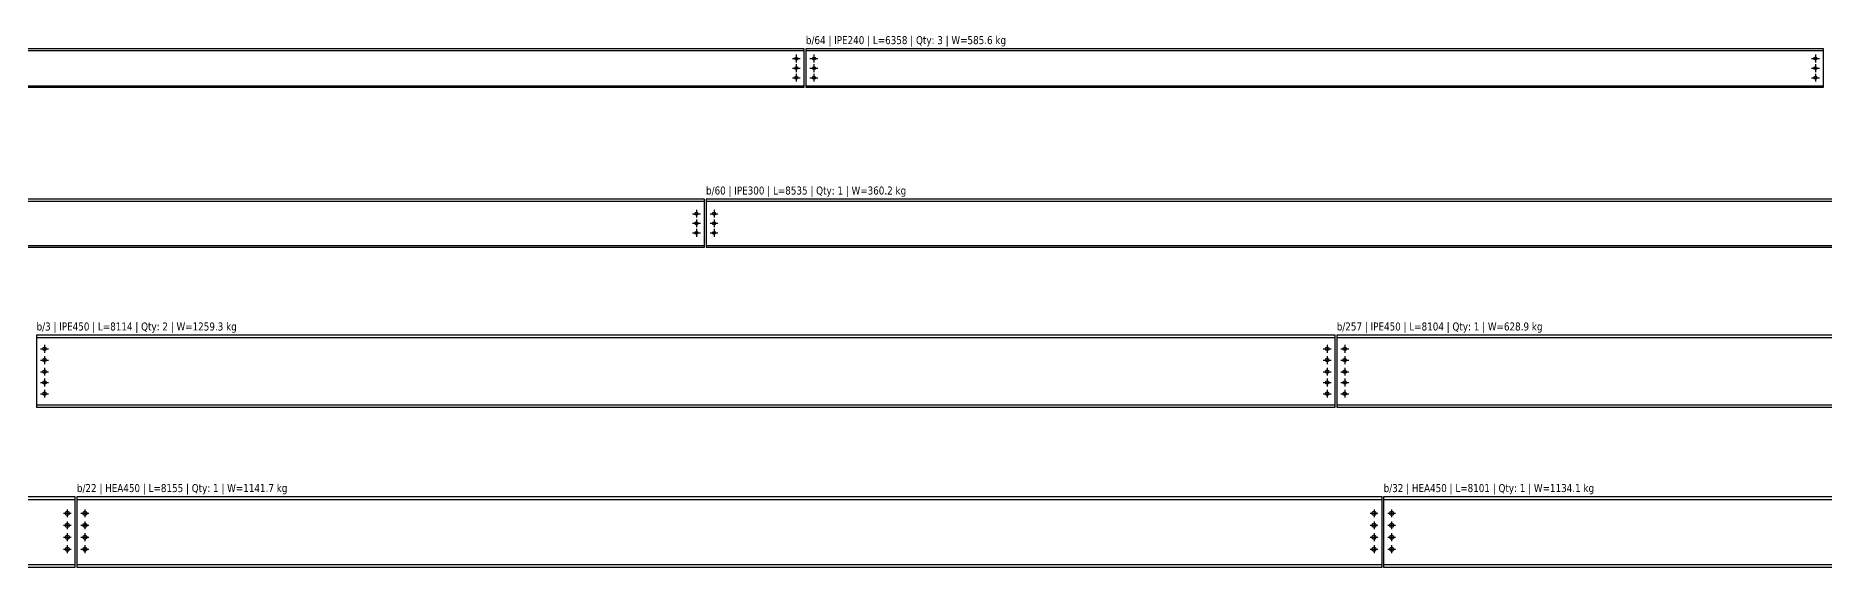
# Model space of a CAD drawing. Header units: millimetres. Extents: x 0 to 240831, y 0 to 45222.
# Drawn here: x 75349 to 86524, y 5000 to 8322 of the extents above; entities that cross this region are included whole.
import ezdxf
from ezdxf.enums import TextEntityAlignment as Align

# ---------------------------------------------------------------- set-up
doc = ezdxf.new("R2010")
doc.units = ezdxf.units.MM
doc.header["$LTSCALE"] = 1000
for name, color, linetype in [('HEA450', 2, 'Continuous'), ('IPE240', 2, 'Continuous'), ('IPE300', 2, 'Continuous'), ('IPE450', 2, 'Continuous'), ('PERFORACIONES', 1, 'Continuous'), ('TXT_GEN', 3, 'Continuous')]:
    doc.layers.add(name, color=color, linetype=linetype)
doc.styles.add('VERDNA', font='verdana.ttf', dxfattribs={"width": 0.8})

# ---------------------------------------------------------------- blocks, each defined once
blk = doc.blocks.new('D19')
at = {"layer": 'PERFORACIONES', "linetype": 'ByBlock'}
for p, q in [((-24.5, 0), (24.5, 0)), ((0, 24.5), (0, -24.5))]:
    blk.add_line(p, q, dxfattribs=at)
blk.add_circle((0, 0), 9.5, dxfattribs=at)
blk = doc.blocks.new('d22')
at = {"layer": 'PERFORACIONES', "linetype": 'ByBlock'}
for p, q in [((-24.5, 0), (24.5, 0)), ((0, 24.5), (0, -24.5))]:
    blk.add_line(p, q, dxfattribs=at)
blk.add_circle((0, 0), 11, dxfattribs=at)
blk = doc.blocks.new('d25')
at = {"layer": 'PERFORACIONES', "linetype": 'ByBlock'}
for p, q in [((-24.5, 0), (24.5, 0)), ((0, 24.5), (0, -24.5))]:
    blk.add_line(p, q, dxfattribs=at)
blk.add_circle((0, 0), 12.5, dxfattribs=at)

msp = doc.modelspace()

# ---------------------------------------------------------------- linework, layer by layer
at = {"layer": 'HEA450'}
for p, q in [((67395, 5422.5), (75596, 5422.5)), ((75606, 5422.5), (83761, 5422.5)), ((83771, 5422.5), (91872, 5422.5)), ((67395, 5017.5), (75596, 5017.5)), ((75606, 5017.5), (83761, 5017.5)), ((83771, 5017.5), (91872, 5017.5))]:
    msp.add_line(p, q, dxfattribs=at)
for points in [[(67395, 5000), (75596, 5000), (75596, 5440), (67395, 5440)], [(75606, 5000), (83761, 5000), (83761, 5440), (75606, 5440)], [(83771, 5000), (91872, 5000), (91872, 5440), (83771, 5440)]]:
    msp.add_lwpolyline(points, close=True, dxfattribs=at)
at = {"layer": 'IPE240'}
for p, q in [((73717, 8230), (80151, 8230)), ((80161, 8230), (86519, 8230)), ((73717, 8010), (80151, 8010)), ((80161, 8010), (86519, 8010))]:
    msp.add_line(p, q, dxfattribs=at)
for points in [[(73717, 8000), (80151, 8000), (80151, 8240), (73717, 8240)], [(80161, 8000), (86519, 8000), (86519, 8240), (80161, 8240)]]:
    msp.add_lwpolyline(points, close=True, dxfattribs=at)
at = {"layer": 'IPE300'}
for p, q in [((70863, 7289.3), (79527, 7289.3)), ((79537, 7289.3), (88072, 7289.3)), ((70863, 7010.7), (79527, 7010.7)), ((79537, 7010.7), (88072, 7010.7))]:
    msp.add_line(p, q, dxfattribs=at)
for points in [[(70863, 7000), (79527, 7000), (79527, 7300), (70863, 7300)], [(79537, 7000), (88072, 7000), (88072, 7300), (79537, 7300)]]:
    msp.add_lwpolyline(points, close=True, dxfattribs=at)
at = {"layer": 'IPE450'}
for p, q in [((75354, 6435.4), (83468, 6435.4)), ((83478, 6435.4), (91582, 6435.4)), ((75354, 6014.6), (83468, 6014.6)), ((83478, 6014.6), (91582, 6014.6))]:
    msp.add_line(p, q, dxfattribs=at)
for points in [[(75354, 6000), (83468, 6000), (83468, 6450), (75354, 6450)], [(83478, 6000), (91582, 6000), (91582, 6450), (83478, 6450)]]:
    msp.add_lwpolyline(points, close=True, dxfattribs=at)

# ---------------------------------------------------------------- block references
at = {"layer": 'HEA450'}
for p in [(75546, 5337.5), (75546, 5262.5), (75656, 5337.5), (75656, 5262.5), (83711, 5337.5), (83711, 5262.5), (83821, 5337.5), (83821, 5262.5), (75546, 5187.5), (75656, 5187.5), (83711, 5187.5), (83821, 5187.5), (75546, 5112.5), (75656, 5112.5), (83711, 5112.5), (83821, 5112.5)]:
    msp.add_blockref('d25', p, dxfattribs=at)
at = {"layer": 'IPE240'}
for p in [(80101, 8180), (80211, 8180), (86469, 8180), (80101, 8120), (80101, 8060), (80211, 8120), (80211, 8060), (86469, 8120), (86469, 8060)]:
    msp.add_blockref('D19', p, dxfattribs=at)
at = {"layer": 'IPE300'}
for p in [(79477, 7210), (79477, 7150), (79587, 7210), (79587, 7150), (79477, 7090), (79587, 7090)]:
    msp.add_blockref('D19', p, dxfattribs=at)
at = {"layer": 'IPE450'}
for p in [(75404, 6365), (83418, 6365), (83528, 6365), (75404, 6295), (83418, 6295), (83528, 6295), (75404, 6222.5), (75404, 6155), (83418, 6222.5), (83418, 6155), (83528, 6222.5), (83528, 6155), (75404, 6085), (83418, 6085), (83528, 6085)]:
    msp.add_blockref('d22', p, dxfattribs=at)

# ---------------------------------------------------------------- texts
at = {"layer": 'TXT_GEN', "style": 'VERDNA', "width": 0.8}
for s, p in [('b/64 | IPE240 | L=6358 | Qty: 3 | W=585.6 kg', (80161, 8255)), ('b/60 | IPE300 | L=8535 | Qty: 1 | W=360.2 kg', (79537, 7315)), ('b/3 | IPE450 | L=8114 | Qty: 2 | W=1259.3 kg', (75354, 6465)), ('b/257 | IPE450 | L=8104 | Qty: 1 | W=628.9 kg', (83478, 6465)), ('b/22 | HEA450 | L=8155 | Qty: 1 | W=1141.7 kg', (75606, 5455)), ('b/32 | HEA450 | L=8101 | Qty: 1 | W=1134.1 kg', (83771, 5455))]:
    msp.add_text(s, height=50, dxfattribs=at).set_placement(p, align=Align.BOTTOM_LEFT)

doc.saveas('drawing.dxf')
